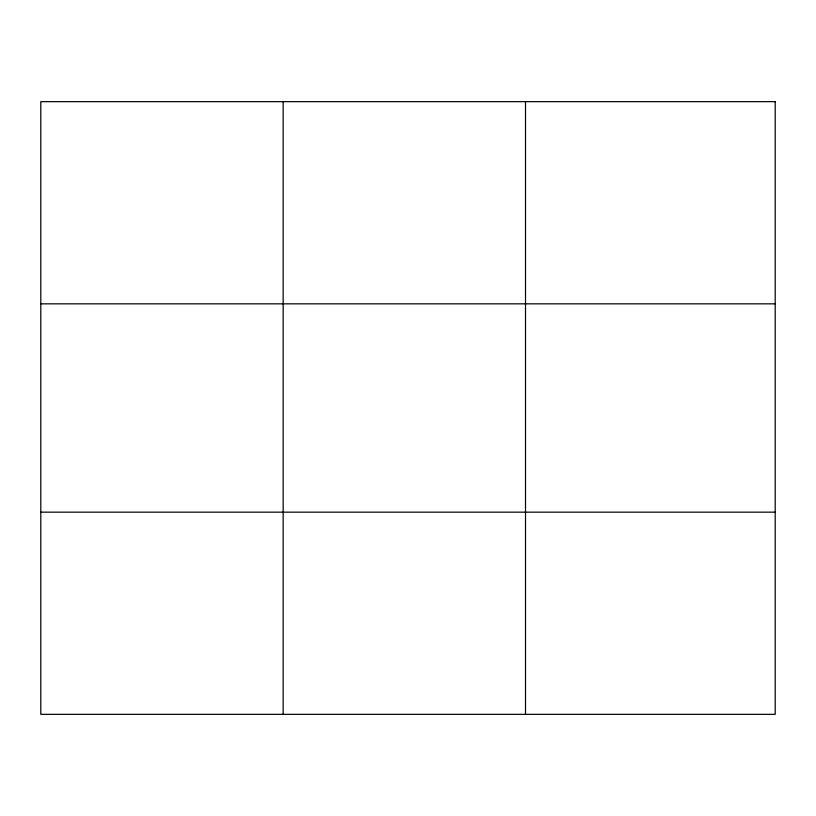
<?xml version="1.0" encoding="UTF-8"?>
<svg xmlns="http://www.w3.org/2000/svg" width="816" height="816" viewBox="0 0 816 816"><rect width="100%" height="100%" fill="white"/><g stroke="black" fill="none" stroke-linecap="round" stroke-linejoin="round"><path stroke-width="1.22" d="M283.152 101.653L283.152 714.347M525.504 101.653L525.504 714.347M40.8 303.838L775.2 303.838M40.8 512.162L775.2 512.162M775.2 101.653L775.2 714.347L40.8 714.347L40.8 101.653L775.2 101.653"/></g></svg>
